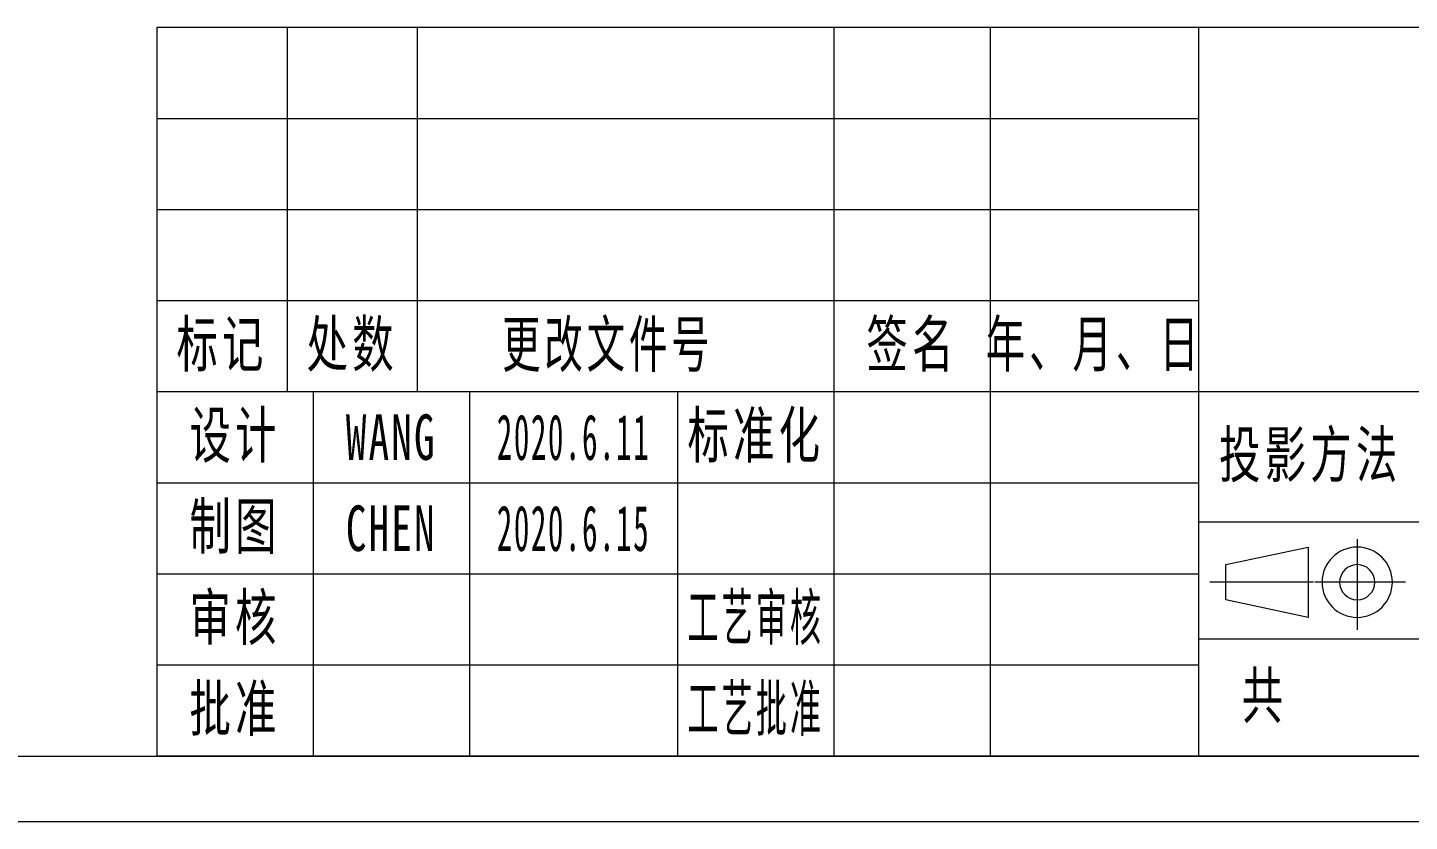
# Model space of a CAD drawing. Header units: millimetres. Extents: x -15766 to 80009, y -9701 to 15159.
# Drawn here: x -4110.3 to -4004.2, y 2838.5 to 2899.5 of the extents above; entities that cross this region are included whole.
import ezdxf

# ---------------------------------------------------------------- set-up
doc = ezdxf.new("R2010")
doc.units = ezdxf.units.MM
doc.linetypes.add('CENTER-HOKUTO_1', pattern=[16, 13, -1, 1, -1])
for name, color, linetype, lineweight in [('CDRAFT0', 7, 'Continuous', 18), ('title_frame', 7, 'Continuous', 18), ('尺寸线层', 3, 'Continuous', 18), ('粗实线层_1', 7, 'Continuous', 15), ('细实线层', 7, 'Continuous', 18)]:
    doc.layers.add(name, color=color, linetype=linetype, lineweight=lineweight)
doc.styles.add('UserTxtStyle1', font='', dxfattribs={"width": 0.618357})
doc.styles.add('UserTxtStyle2', font='', dxfattribs={"width": 0.634692})
doc.styles.add('标准', font='', dxfattribs={"width": 0.667})
doc.styles.get('UserTxtStyle1').set_extended_font_data('宋体')
doc.styles.get('UserTxtStyle2').set_extended_font_data('宋体')
doc.styles.get('标准').set_extended_font_data('宋体')

# ---------------------------------------------------------------- blocks, each defined once
blk = doc.blocks.new('*X1586')
at = {"layer": 'CDRAFT0'}
blk.add_line((0, 0), (420, 0), dxfattribs=at)
at = {"layer": '粗实线层_1'}
blk.add_line((25, 5), (415, 5), dxfattribs=at)

msp = doc.modelspace()

# ---------------------------------------------------------------- linework, layer by layer
at = {"layer": '粗实线层_1'}
for p, q in [((-3920.38515, 2899.48453), (-4100.38515, 2899.48453)), ((-4100.38515, 2899.48453), (-4100.38515, 2843.48453)), ((-4020.38515, 2899.48453), (-4020.38515, 2843.48453)), ((-3970.38515, 2871.48453), (-4100.38515, 2871.48453)), ((-4060.38515, 2871.48453), (-4060.38515, 2843.48453)), ((-4020.38515, 2864.48453), (-4100.38515, 2864.48453)), ((-4020.38515, 2857.48453), (-4100.38515, 2857.48453)), ((-3970.38515, 2852.48453), (-4020.38515, 2852.48453)), ((-4020.38515, 2850.48453), (-4100.38515, 2850.48453)), ((-3920.38515, 2843.48453), (-4100.38515, 2843.48453))]:
    msp.add_line(p, q, dxfattribs=at)
at = {"layer": '细实线层'}
for p, q in [((-4090.38515, 2899.48453), (-4090.38515, 2871.48453)), ((-4080.38515, 2899.48453), (-4080.38515, 2871.48453)), ((-4048.38515, 2899.48453), (-4048.38515, 2843.48453)), ((-4036.38515, 2899.48453), (-4036.38515, 2843.48453)), ((-4020.38515, 2892.48453), (-4100.38515, 2892.48453)), ((-4020.38515, 2885.48453), (-4100.38515, 2885.48453)), ((-4020.38515, 2878.48453), (-4100.38515, 2878.48453)), ((-4088.38515, 2871.48453), (-4088.38515, 2843.48453)), ((-4076.38515, 2871.48453), (-4076.38515, 2843.48453)), ((-3970.38515, 2861.48453), (-4020.38515, 2861.48453))]:
    msp.add_line(p, q, dxfattribs=at)
at = {"layer": '细实线层', "color": 3}
for p, q in [((-4018.28348, 2858.21335), (-4011.95643, 2859.56335)), ((-4011.95643, 2859.56335), (-4011.95643, 2854.16335)), ((-4018.28348, 2855.51335), (-4018.28348, 2858.21335)), ((-4011.95643, 2854.16335), (-4018.28348, 2855.51335))]:
    msp.add_line(p, q, dxfattribs=at)
at = {"layer": '细实线层', "color": 2, "linetype": 'CENTER-HOKUTO_1', "lineweight": 18}
for p, q in [((-4008.18703, 2860.18435), (-4008.18703, 2853.20755)), ((-4011.53711, 2856.86335), (-4019.49517, 2856.86335)), ((-4004.47469, 2856.86335), (-4011.43034, 2856.86335))]:
    msp.add_line(p, q, dxfattribs=at)
at = {"layer": '细实线层', "color": 3}
for radius in [2.7, 1.35]:
    msp.add_arc((-4008.18703, 2856.86335), radius, 0, 359.9893827, dxfattribs=at)

# ---------------------------------------------------------------- block references
at = {"layer": 'title_frame'}
msp.add_blockref('*X1586', (-4335.38515, 2838.48453), dxfattribs=at)

# ---------------------------------------------------------------- texts
at = {"layer": '尺寸线层', "char_height": 3.5, "attachment_point": 5, "line_spacing_factor": 1.15057}
for s, insert, width, style in [('\\T1.1;标记', (-4095.38515, 2874.98453), 18, '标准'), ('\\T1.1;处数', (-4085.38515, 2874.98453), 18, '标准'), ('\\T1.1;更改文件号', (-4065.75173, 2874.96053), 30, 'UserTxtStyle1'), ('\\T1.1;签名', (-4042.38515, 2874.98453), 22, '标准'), ('\\T1.1;年、月、日', (-4028.38515, 2874.98453), 30, 'UserTxtStyle2'), ('\\T1.1;设计', (-4094.38515, 2867.98453), 22, '标准'), ('\\T1.1;标准化', (-4054.38515, 2867.98453), 22, '标准'), ('{\\T1.1;WANG}', (-4082.38515, 2867.98453), 22, '标准'), ('{\\W0.5;\\T1.1;2020.6.11}', (-4068.38515, 2867.98453), 16, '标准'), ('\\T1.1;投影方法', (-4011.79015, 2866.48453), 22, '标准'), ('\\T1.1;制图', (-4094.38515, 2860.98453), 22, '标准'), ('{\\T1.1;CHEN}', (-4082.38515, 2860.98453), 22, '标准'), ('{\\W0.5;\\T1.1;2020.6.15}', (-4068.38515, 2860.98453), 16, '标准'), ('\\T1.1;审核', (-4094.38515, 2853.98453), 22, '标准'), ('{\\W0.5;\\T1.1;工艺审核}', (-4054.38515, 2853.98453), 22, '标准'), ('\\T1.1;共', (-4015.31382, 2847.98453), 8, '标准'), ('{\\T1.1;批准}', (-4094.38515, 2846.98453), 22, '标准'), ('{\\W0.5;\\T1.1;工艺批准}', (-4054.38515, 2846.98453), 22, '标准')]:
    msp.add_mtext(s, dxfattribs=dict(at, insert=insert, width=width, style=style))

doc.saveas('drawing.dxf')
